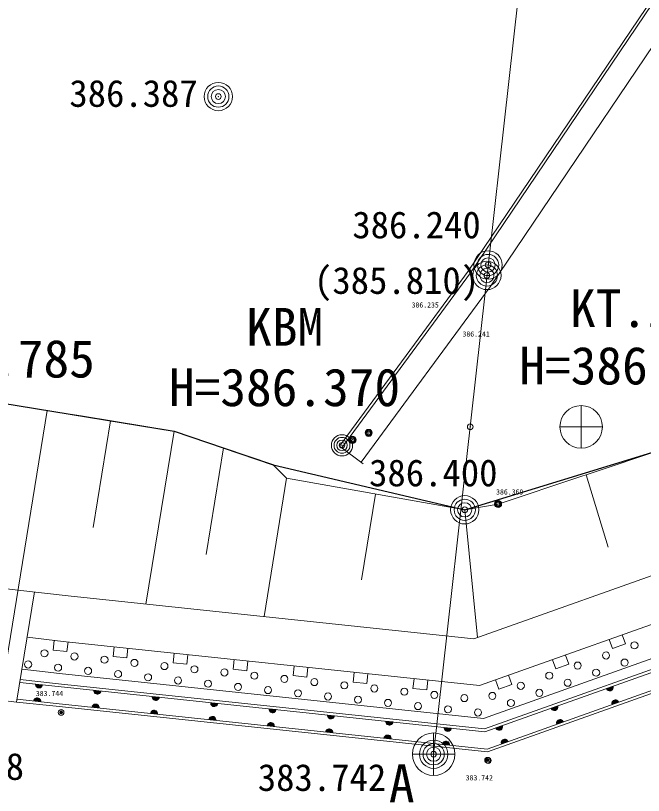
# Model space of a CAD drawing. Units: millimetres, scale not verified. Extents: x -77100 to 77100, y -52400 to 52400.
# Drawn here: x 13590 to 24678, y -25359 to -11592 of the extents above; entities that cross this region are included whole.
import ezdxf
from ezdxf.enums import TextEntityAlignment as Align

# ---------------------------------------------------------------- set-up
doc = ezdxf.new("R2010")
doc.units = ezdxf.units.MM
doc.header["$LTSCALE"] = 200
doc.header["$PDMODE"] = 32
doc.header["$PDSIZE"] = 100
for name, color, linetype, lineweight in [('0-0_D-BGD', 7, 'Continuous', 13), ('0-1_D-BGD-HTXT', 251, 'Continuous', 13), ('0-3_D-BMK-SRVR', 3, 'Continuous', 13), ('0-4_D-BMK-SRVR(トンボ)', 3, 'Continuous', 13), ('0-7_横断', 7, 'Continuous', 13), ('0-B_建築限界面積', 5, 'Continuous', 25)]:
    doc.layers.add(name, color=color, linetype=linetype, lineweight=lineweight)
doc.styles.add('ＭＳ ゴシック', font='')
doc.styles.get('ＭＳ ゴシック').set_extended_font_data('MS Gothic')

msp = doc.modelspace()

# ---------------------------------------------------------------- linework, layer by layer
at = {"layer": '0-0_D-BGD'}
for p, q in [((14146.4, -18561), (13312, -23679)), ((15268.5, -18744.4), (14961.7, -20626.7)), ((16390.7, -18927.9), (15892.9, -21981.3)), ((17262.8, -19223.6), (16955.9, -21105.9)), ((19309.6, -19192.9), (19730.6, -19505)), ((18375.4, -19759.9), (17977.3, -22202.3)), ((23665.8, -19697.5), (24056.4, -20973.5)), ((19948.9, -20038.3), (19701.6, -21555.6)), ((21522.4, -20316.8), (21745.8, -22573.7)), ((11960.2, -21541.4), (13629.2, -21733.4)), ((13926.2, -21767.5), (13608.5, -23710.4)), ((14065.1, -23406.7), (13940.8, -23393.5)), ((15096.6, -23516), (14972.3, -23502.9)), ((24141.6, -23430.7), (24023.9, -23472.5)), ((13608.5, -23710.4), (13312.1, -23679)), ((16128.1, -23625.4), (16003.8, -23612.2)), ((13909.3, -23691.9), (14033.6, -23705.1)), ((14940.8, -23801.2), (15065.1, -23814.4)), ((17159.6, -23734.7), (17035.3, -23721.5)), ((23164.3, -23778.1), (23046.5, -23820)), ((24124.5, -23755.2), (24242.2, -23713.3)), ((15972.3, -23910.5), (16096.6, -23923.7)), ((18191.1, -23844), (18066.8, -23830.8)), ((19222.6, -23953.3), (19098.3, -23940.1)), ((17003.8, -24019.8), (17128.1, -24033)), ((20254.1, -24062.6), (20129.8, -24049.5)), ((23147.1, -24102.6), (23264.9, -24060.8)), ((18035.3, -24129.2), (18159.6, -24142.3)), ((21285.6, -24172), (21161.3, -24158.8)), ((22187, -24125.6), (22069.2, -24167.5)), ((19066.8, -24238.5), (19191.1, -24251.7)), ((20098.3, -24347.8), (20222.6, -24361)), ((21129.8, -24457.1), (21254.1, -24470.3)), ((22169.8, -24450.1), (22287.6, -24408.3))]:
    msp.add_line(p, q, dxfattribs=at)
for points in [[(33392.8, 2965.6), (33761.1, 1225), (37016.9, -5405.7), (37054.1, -5498.1), (38044.8, -12819.8), (37110.3, -14737.8), (36802.1, -15673.8), (36771, -15756.6), (33123.2, -18819.6), (31753.8, -19970.6), (26377.3, -23007.2), (21921.8, -24591.4), (14304, -23783.9), (13608.5, -23710.4)], [(33349.2, 2930.5), (33713.5, 1208.6), (36967.3, -5412.5), (37005.4, -5511), (37993.2, -12811.5), (37063.9, -14719), (36759.2, -15648.1), (36728.8, -15726.8), (33091, -18781.3), (31725.2, -19929.4), (26356.5, -22961.6), (21915.8, -24540.4), (14309.2, -23734.1), (13616.6, -23661)], [(33087.2, 2719.5), (33427.7, 1109.9), (36670.1, -5453.3), (36712.8, -5586.2), (37683.7, -12761.8), (36785.2, -14606), (36501.8, -15494), (32898.1, -18551.5), (31553.4, -19681.8), (26231.6, -22687.6), (21879.6, -24234.9), (14340.9, -23435.8), (13665.1, -23364.4)], [(33043.5, 2684.4), (33380.1, 1093.4), (36620.6, -5460.1), (36663.9, -5597.3), (37632.2, -12753.5), (36738.7, -14587.4), (36458.9, -15468.3), (32865.8, -18513.3), (31524.8, -19640.6), (26210.7, -22641.9), (21873.5, -24184), (14346.1, -23386.1), (13673.2, -23315)], [(32803.6, 1813.7), (33380.1, 1093.4), (36620.6, -5460.1), (36663.9, -5597.3), (37632.2, -12753.5), (36738.7, -14587.4), (36489.4, -15372.3), (36458.9, -15468.3), (35784.4, -16039.9), (33209.8, -18221.8), (31524.8, -19640.6), (26210.7, -22641.9), (21873.5, -24184), (14347.7, -23386.9), (13673.2, -23315)], [(32636.8, 1683.7), (33234.5, 981.6), (36442.3, -5484.7), (36492.1, -5670), (37446.5, -12723.6), (36572.2, -14518.1), (36304.5, -15375.8), (36272.2, -15418.1), (32750.2, -18375.4), (31421.7, -19492), (26135.8, -22477.6), (21851.8, -24000.7), (14365.1, -23207.1), (13703.3, -23131)], [(32196.9, 1321.1), (32755, 665.4), (35877.6, -5562.3), (35932.1, -5782.6), (36858.5, -12629.1), (36040.9, -14307.2), (35815.5, -15083), (32383.7, -17938.9), (31095.4, -19021.7), (25898.4, -21957), (21783, -23420.2), (14427.7, -22640.5), (13795.3, -22567.8)], [(31377.3, 1034.3), (32074.8, 214.9), (35075.1, -5672.6), (35135.3, -5934.6), (36022.9, -12494.7), (35282.4, -14014.7), (35120.6, -14666.8), (31864, -17317.5), (30631.7, -18353.4), (25561, -21217.3), (21685.2, -22595.3), (14516.7, -21835.4), (13629.2, -21733.4)], [(14146.4, -18561), (14442.5, -18609.4), (14784.7, -18665.3), (16390.7, -18927.9), (18134.9, -19519.3), (18375.4, -19759.9), (21522.4, -20316.8), (22111.5, -20214.1), (23591.6, -19722.1), (23665.8, -19697.5), (25071.8, -19230.2), (25788.5, -19010.7), (28628.9, -17426), (31469.2, -15841.3), (33830.1, -13790.3), (35121.1, -12401.9), (35265.5, -9340.3), (34640.2, -5732.3), (34638.4, -5721.9), (34233.1, -4919.6), (31519.3, -1167.7), (30692.1, 80.8), (30525.5, 332.2)], [(19690.3, -19475.4), (21968.8, -16379.4), (26075.7, -10301.1), (29299.4, -5010.8), (31460.8, -1169.8), (30443.8, 365)], [(19350, -19222.4), (21624, -16132.4), (25721.9, -10067.5), (28937.8, -4790.1), (30985, -1151.8), (30151.7, 103)], [(19309.7, -19192.8), (21583.2, -16103.5), (25679.8, -10040.5), (28894.6, -4764.8), (30926.5, -1154)], [(11238.3, -17815.2), (11103.8, -18726.3), (12711.9, -18326.4), (14146.4, -18561)], [(24304.5, -22523.5), (24361.7, -22684.2), (24131, -22766.4), (24073.7, -22605.7)], [(14516.4, -22649.9), (14497.7, -22819.5), (14254.2, -22792.5), (14272.9, -22623)], [(15574.8, -22762.1), (15556.9, -22931.8), (15313.2, -22905.9), (15331.2, -22736.3)], [(16633.1, -22874.3), (16615.1, -23043.9), (16371.5, -23018.1), (16389.5, -22848.5)], [(17692.4, -22987.4), (17674.4, -23157), (17430.7, -23131.2), (17448.7, -22961.5)], [(23302, -22880.7), (23359.3, -23041.4), (23128.5, -23123.7), (23071.2, -22963)], [(18751.6, -23100.4), (18733.6, -23270), (18490, -23244.2), (18508, -23074.6)], [(19810.8, -23213.5), (19792.9, -23383.1), (19549.2, -23357.3), (19567.2, -23187.6)], [(22298.1, -23238.1), (22354.6, -23399), (22123.4, -23480.2), (22066.9, -23319.2)], [(20870.1, -23326.5), (20852.1, -23496.1), (20608.5, -23470.3), (20626.4, -23300.7)]]:
    msp.add_lwpolyline(points, dxfattribs=at)
for centre in [(24520, -22709.8), (14100.3, -22849.3), (14629.9, -22905.9), (24018.1, -22888.2), (13811.4, -23046.9), (15159.5, -22962.4), (15689.1, -23018.9), (24345.1, -23013), (14341, -23103.4), (14870.6, -23159.9), (16218.8, -23075.4), (16748.4, -23132), (17278, -23188.5), (23516.2, -23066.7), (15400.2, -23216.5), (15929.8, -23273), (17807.6, -23245), (18337.2, -23301.5), (23014.4, -23245.1), (23843.3, -23191.4), (16459.5, -23329.5), (16989.1, -23386), (17518.7, -23442.6), (18866.9, -23358.1), (19396.5, -23414.6), (22512.5, -23423.5), (23341.4, -23369.9), (18048.3, -23499.1), (18577.9, -23555.6), (19926.1, -23471.1), (20455.7, -23527.6), (20985.3, -23584.2), (22010.7, -23601.9), (22839.5, -23548.3), (19107.6, -23612.2), (19637.2, -23668.7), (20166.8, -23725.2), (21515, -23640.7), (22337.7, -23726.7), (20696.4, -23781.7), (21226, -23838.3), (21755.7, -23894.8)]:
    msp.add_circle(centre, 62.5, dxfattribs=at)
for centre, radius, start, end in [((-86053, 74325.6), 117987, 313.02609, 339.18853), ((-83527.9, 71748), 114912.5, 313.14974, 339.92152), ((-83526.8, 71747.2), 115041.2, 313.1901, 339.90655), ((-86318.7, 74215.6), 121132.7, 313.90457, 338.97629), ((-86184.5, 74095.6), 121132.7, 313.90069, 338.98929), ((-83194.8, 71585.1), 121132.7, 313.75925, 339.21306), ((-83052.1, 71444.9), 121132.7, 313.75938, 339.232), ((14003, -23400.1), 62.5, 173.94937, 353.95097), ((15034.5, -23509.4), 62.5, 173.94937, 353.95097), ((24082.7, -23451.6), 62.5, 199.57146, 19.57306), ((13971.5, -23698.5), 62.5, 353.94937, 173.95097), ((16066, -23618.8), 62.5, 173.94937, 353.95097), ((24183.3, -23734.2), 62.5, 19.57146, 199.57306), ((15003, -23807.8), 62.5, 353.94937, 173.95097), ((17097.5, -23728.1), 62.5, 173.94937, 353.95097), ((23105.4, -23799.1), 62.5, 199.57146, 19.57306), ((16034.5, -23917.1), 62.5, 353.94937, 173.95097), ((18129, -23837.4), 62.5, 173.94937, 353.95097), ((19160.5, -23946.7), 62.5, 173.94937, 353.95097), ((17066, -24026.4), 62.5, 353.94937, 173.95097), ((18097.5, -24135.8), 62.5, 353.94937, 173.95097), ((20192, -24056.1), 62.5, 173.94937, 353.95097), ((23206, -24081.7), 62.5, 19.57146, 199.57306), ((19129, -24245.1), 62.5, 353.94937, 173.95097), ((21223.5, -24165.4), 62.5, 173.94937, 353.95097), ((22128.1, -24146.6), 62.5, 199.57146, 19.57306), ((20160.5, -24354.4), 62.5, 353.94937, 173.95097), ((22228.7, -24429.2), 62.5, 19.57146, 199.57306), ((21192, -24463.7), 62.5, 353.94937, 173.95097)]:
    msp.add_arc(centre, radius, start, end, dxfattribs=at)
for points in [[(13940.8, -23393.5), (13943.3, -23418.6), (13955.4, -23440.6)], [(13940.8, -23393.5), (13955.4, -23440.6), (13975.2, -23456.1)], [(13940.8, -23393.5), (13975.2, -23456.1), (13999.5, -23462.5)], [(13940.8, -23393.5), (13999.5, -23462.5), (14024.4, -23458.8)], [(13940.8, -23393.5), (14024.4, -23458.8), (14045.8, -23445.6)], [(13940.8, -23393.5), (14045.8, -23445.6), (14060.3, -23425)], [(13940.8, -23393.5), (14060.3, -23425), (14065.1, -23406.7)], [(14972.3, -23502.9), (14974.8, -23527.9), (15096.6, -23516)], [(14974.8, -23527.9), (14986.9, -23550), (15096.6, -23516)], [(14986.9, -23550), (15006.7, -23565.4), (15096.6, -23516)], [(15006.7, -23565.4), (15031, -23571.9), (15096.6, -23516)], [(15031, -23571.9), (15055.9, -23568.2), (15096.6, -23516)], [(15055.9, -23568.2), (15077.3, -23554.9), (15096.6, -23516)], [(15077.3, -23554.9), (15091.8, -23534.3), (15096.6, -23516)], [(24023.9, -23472.5), (24141.6, -23430.7), (24145.2, -23449.2)], [(24023.9, -23472.5), (24141.1, -23474.1), (24145.2, -23449.2)], [(24023.9, -23472.5), (24036.9, -23494.1), (24057.4, -23508.7)], [(24023.9, -23472.5), (24057.4, -23508.7), (24081.9, -23514.1)], [(24023.9, -23472.5), (24081.9, -23514.1), (24106.6, -23509.3)], [(24023.9, -23472.5), (24106.6, -23509.3), (24127.5, -23495.2)], [(24023.9, -23472.5), (24127.5, -23495.2), (24141.1, -23474.1)], [(13909.3, -23691.9), (13914.1, -23673.6), (14033.6, -23705.1)], [(13914.1, -23673.6), (13928.6, -23653), (14033.6, -23705.1)], [(13928.6, -23653), (13950, -23639.8), (14033.6, -23705.1)], [(13950, -23639.8), (13974.9, -23636.1), (14033.6, -23705.1)], [(13974.9, -23636.1), (13999.2, -23642.5), (14033.6, -23705.1)], [(13999.2, -23642.5), (14019.1, -23658), (14033.6, -23705.1)], [(14019.1, -23658), (14031.2, -23680), (14033.6, -23705.1)], [(16003.8, -23612.2), (16006.3, -23637.2), (16018.4, -23659.3)], [(16003.8, -23612.2), (16018.4, -23659.3), (16038.2, -23674.8)], [(16003.8, -23612.2), (16038.2, -23674.8), (16062.5, -23681.2)], [(16003.8, -23612.2), (16062.5, -23681.2), (16087.4, -23677.5)], [(16003.8, -23612.2), (16087.4, -23677.5), (16108.8, -23664.3)], [(16003.8, -23612.2), (16108.8, -23664.3), (16123.3, -23643.7)], [(16003.8, -23612.2), (16123.3, -23643.7), (16128.1, -23625.4)], [(24138.6, -23690.6), (24159.5, -23676.5), (24242.2, -23713.3)], [(24159.5, -23676.5), (24184.2, -23671.7), (24242.2, -23713.3)], [(24184.2, -23671.7), (24208.7, -23677.1), (24242.2, -23713.3)], [(24208.7, -23677.1), (24229.2, -23691.8), (24242.2, -23713.3)], [(14940.8, -23801.2), (14945.6, -23782.9), (15065.1, -23814.4)], [(14945.6, -23782.9), (14960.1, -23762.3), (15065.1, -23814.4)], [(14960.1, -23762.3), (14981.5, -23749.1), (15065.1, -23814.4)], [(14981.5, -23749.1), (15006.4, -23745.4), (15065.1, -23814.4)], [(15006.4, -23745.4), (15030.7, -23751.8), (15065.1, -23814.4)], [(15030.7, -23751.8), (15050.6, -23767.3), (15065.1, -23814.4)], [(15050.6, -23767.3), (15062.7, -23789.3), (15065.1, -23814.4)], [(17035.3, -23721.5), (17037.8, -23746.5), (17159.6, -23734.7)], [(17037.8, -23746.5), (17049.9, -23768.6), (17159.6, -23734.7)], [(17049.9, -23768.6), (17069.7, -23784.1), (17159.6, -23734.7)], [(17069.7, -23784.1), (17094, -23790.5), (17159.6, -23734.7)], [(17094, -23790.5), (17118.9, -23786.8), (17159.6, -23734.7)], [(17118.9, -23786.8), (17140.3, -23773.6), (17159.6, -23734.7)], [(17140.3, -23773.6), (17154.8, -23753), (17159.6, -23734.7)], [(23046.5, -23820), (23059.5, -23841.5), (23164.3, -23778.1)], [(23059.5, -23841.5), (23080, -23856.2), (23164.3, -23778.1)], [(23080, -23856.2), (23104.6, -23861.6), (23164.3, -23778.1)], [(23104.6, -23861.6), (23129.3, -23856.8), (23164.3, -23778.1)], [(23129.3, -23856.8), (23150.1, -23842.7), (23164.3, -23778.1)], [(23150.1, -23842.7), (23163.7, -23821.5), (23164.3, -23778.1)], [(23163.7, -23821.5), (23164.3, -23778.1), (23167.9, -23796.7)], [(24120.9, -23736.6), (24125, -23711.7), (24242.2, -23713.3)], [(24120.9, -23736.6), (24124.5, -23755.2), (24242.2, -23713.3)], [(24125, -23711.7), (24138.6, -23690.6), (24242.2, -23713.3)], [(15972.3, -23910.5), (15977.1, -23892.2), (16096.6, -23923.7)], [(15977.1, -23892.2), (15991.6, -23871.6), (16096.6, -23923.7)], [(15991.6, -23871.6), (16013, -23858.4), (16096.6, -23923.7)], [(16013, -23858.4), (16037.9, -23854.7), (16096.6, -23923.7)], [(16037.9, -23854.7), (16062.2, -23861.1), (16096.6, -23923.7)], [(16062.2, -23861.1), (16082.1, -23876.6), (16096.6, -23923.7)], [(16082.1, -23876.6), (16094.2, -23898.7), (16096.6, -23923.7)], [(18066.8, -23830.8), (18069.3, -23855.9), (18191.1, -23844)], [(18069.3, -23855.9), (18081.4, -23877.9), (18191.1, -23844)], [(18081.4, -23877.9), (18101.2, -23893.4), (18191.1, -23844)], [(18101.2, -23893.4), (18125.5, -23899.8), (18191.1, -23844)], [(18125.5, -23899.8), (18150.4, -23896.1), (18191.1, -23844)], [(18150.4, -23896.1), (18171.8, -23882.9), (18191.1, -23844)], [(18171.8, -23882.9), (18186.3, -23862.3), (18191.1, -23844)], [(19098.3, -23940.1), (19100.8, -23965.2), (19222.6, -23953.3)], [(19100.8, -23965.2), (19112.9, -23987.2), (19222.6, -23953.3)], [(19112.9, -23987.2), (19132.7, -24002.7), (19222.6, -23953.3)], [(19132.7, -24002.7), (19157, -24009.1), (19222.6, -23953.3)], [(19157, -24009.1), (19181.9, -24005.4), (19222.6, -23953.3)], [(19181.9, -24005.4), (19203.3, -23992.2), (19222.6, -23953.3)], [(19203.3, -23992.2), (19217.8, -23971.6), (19222.6, -23953.3)], [(17003.8, -24019.8), (17044.5, -23967.7), (17069.4, -23964)], [(17003.8, -24019.8), (17069.4, -23964), (17093.7, -23970.4)], [(17003.8, -24019.8), (17023.1, -23980.9), (17044.5, -23967.7)], [(17003.8, -24019.8), (17093.7, -23970.4), (17113.6, -23985.9)], [(17003.8, -24019.8), (17008.6, -24001.5), (17023.1, -23980.9)], [(17003.8, -24019.8), (17113.6, -23985.9), (17125.7, -24008)], [(17003.8, -24019.8), (17125.7, -24008), (17128.1, -24033)], [(18040.1, -24110.9), (18054.6, -24090.3), (18159.6, -24142.3)], [(18054.6, -24090.3), (18076, -24077.1), (18159.6, -24142.3)], [(18076, -24077.1), (18100.9, -24073.3), (18159.6, -24142.3)], [(18100.9, -24073.3), (18125.2, -24079.8), (18159.6, -24142.3)], [(18125.2, -24079.8), (18145.1, -24095.2), (18159.6, -24142.3)], [(20129.8, -24049.5), (20132.3, -24074.5), (20144.4, -24096.6)], [(20129.8, -24049.5), (20144.4, -24096.6), (20164.2, -24112.1)], [(20129.8, -24049.5), (20164.2, -24112.1), (20188.5, -24118.5)], [(20129.8, -24049.5), (20188.5, -24118.5), (20213.4, -24114.8)], [(20129.8, -24049.5), (20213.4, -24114.8), (20234.8, -24101.5)], [(20129.8, -24049.5), (20234.8, -24101.5), (20249.3, -24080.9)], [(20129.8, -24049.5), (20249.3, -24080.9), (20254.1, -24062.6)], [(23143.5, -24084.1), (23147.1, -24102.6), (23147.7, -24059.2)], [(23147.1, -24102.6), (23182.1, -24024), (23206.8, -24019.2)], [(23147.1, -24102.6), (23206.8, -24019.2), (23231.4, -24024.6)], [(23147.1, -24102.6), (23161.3, -24038.1), (23182.1, -24024)], [(23147.1, -24102.6), (23231.4, -24024.6), (23251.9, -24039.2)], [(23147.1, -24102.6), (23147.7, -24059.2), (23161.3, -24038.1)], [(23147.1, -24102.6), (23251.9, -24039.2), (23264.9, -24060.8)], [(18035.3, -24129.2), (18040.1, -24110.9), (18159.6, -24142.3)], [(18145.1, -24095.2), (18157.2, -24117.3), (18159.6, -24142.3)], [(19066.8, -24238.5), (19071.6, -24220.2), (19191.1, -24251.7)], [(19071.6, -24220.2), (19086.1, -24199.6), (19191.1, -24251.7)], [(19086.1, -24199.6), (19107.5, -24186.4), (19191.1, -24251.7)], [(19107.5, -24186.4), (19132.4, -24182.7), (19191.1, -24251.7)], [(19132.4, -24182.7), (19156.7, -24189.1), (19191.1, -24251.7)], [(19156.7, -24189.1), (19176.6, -24204.6), (19191.1, -24251.7)], [(19176.6, -24204.6), (19188.7, -24226.6), (19191.1, -24251.7)], [(21161.3, -24158.8), (21163.8, -24183.8), (21175.9, -24205.9)], [(21161.3, -24158.8), (21175.9, -24205.9), (21195.7, -24221.4)], [(21161.3, -24158.8), (21195.7, -24221.4), (21220, -24227.8)], [(21161.3, -24158.8), (21220, -24227.8), (21244.9, -24224.1)], [(21161.3, -24158.8), (21244.9, -24224.1), (21266.3, -24210.9)], [(21161.3, -24158.8), (21266.3, -24210.9), (21280.8, -24190.3)], [(21161.3, -24158.8), (21280.8, -24190.3), (21285.6, -24172)], [(22069.2, -24167.5), (22082.2, -24189), (22187, -24125.6)], [(22082.2, -24189), (22102.7, -24203.7), (22187, -24125.6)], [(22102.7, -24203.7), (22127.2, -24209.1), (22187, -24125.6)], [(22127.2, -24209.1), (22152, -24204.3), (22187, -24125.6)], [(22152, -24204.3), (22172.8, -24190.2), (22187, -24125.6)], [(22172.8, -24190.2), (22186.4, -24169), (22187, -24125.6)], [(22186.4, -24169), (22187, -24125.6), (22190.5, -24144.2)], [(20098.3, -24347.8), (20103.1, -24329.5), (20222.6, -24361)], [(20103.1, -24329.5), (20117.6, -24308.9), (20222.6, -24361)], [(20117.6, -24308.9), (20139, -24295.7), (20222.6, -24361)], [(20139, -24295.7), (20163.9, -24292), (20222.6, -24361)], [(20163.9, -24292), (20188.2, -24298.4), (20222.6, -24361)], [(20188.2, -24298.4), (20208.1, -24313.9), (20222.6, -24361)], [(20208.1, -24313.9), (20220.2, -24335.9), (20222.6, -24361)], [(22169.8, -24450.1), (22204.8, -24371.4), (22229.5, -24366.7)], [(22169.8, -24450.1), (22229.5, -24366.7), (22254.1, -24372.1)], [(21129.8, -24457.1), (21134.6, -24438.8), (21254.1, -24470.3)], [(21134.6, -24438.8), (21149.1, -24418.2), (21254.1, -24470.3)], [(21149.1, -24418.2), (21170.5, -24405), (21254.1, -24470.3)], [(21170.5, -24405), (21195.4, -24401.3), (21254.1, -24470.3)], [(21195.4, -24401.3), (21219.7, -24407.7), (21254.1, -24470.3)], [(21219.7, -24407.7), (21239.6, -24423.2), (21254.1, -24470.3)], [(21239.6, -24423.2), (21251.7, -24445.3), (21254.1, -24470.3)], [(22166.2, -24431.5), (22169.8, -24450.1), (22170.3, -24406.7)], [(22169.8, -24450.1), (22183.9, -24385.5), (22204.8, -24371.4)], [(22169.8, -24450.1), (22254.1, -24372.1), (22274.5, -24386.7)], [(22169.8, -24450.1), (22170.3, -24406.7), (22183.9, -24385.5)], [(22169.8, -24450.1), (22274.5, -24386.7), (22287.6, -24408.3)]]:
    msp.add_solid(points, dxfattribs=at)
at = {"layer": '0-1_D-BGD-HTXT', "color": 7}
for centre, radius in [((17170.6, -13020.9), 250), ((17170.6, -13020.9), 187.5), ((17170.6, -13020.9), 125), ((21934.5, -15994.3), 250), ((21934.5, -15994.3), 187.5), ((21913.9, -16179.8), 250), ((21934.5, -15994.3), 125), ((21913.9, -16179.8), 187.5), ((21913.9, -16179.8), 125), ((21522.4, -20316.8), 250), ((21522.4, -20316.8), 187.5), ((21522.4, -20316.8), 125), ((20973.6, -24631.7), 250), ((20973.6, -24631.7), 187.5), ((20973.6, -24631.7), 125)]:
    msp.add_circle(centre, radius, dxfattribs=at)
at = {"layer": '0-1_D-BGD-HTXT'}
for centre, radius in [((19825.3, -18959.2), 62.5), ((19825.3, -18959.2), 46.9), ((19825.3, -18959.2), 31.2), ((19540.8, -19080.9), 62.5), ((19540.8, -19080.9), 46.9), ((19540.8, -19080.9), 31.2), ((22111.5, -20214.1), 62.5), ((22111.5, -20214.1), 46.9), ((22111.5, -20214.1), 31.2), ((14394.6, -23893.3), 25), ((14394.6, -23893.3), 18.8), ((14394.6, -23893.3), 12.5), ((21926.3, -24737.1), 25), ((21926.3, -24737.1), 18.8), ((21926.3, -24737.1), 12.5)]:
    msp.add_circle(centre, radius, dxfattribs=at)
at = {"layer": '0-1_D-BGD-HTXT', "color": 7}
for p in [(17170.6, -13020.9), (21934.5, -15994.3), (21913.9, -16179.8), (19825.3, -18959.2), (19540.8, -19080.9), (22111.5, -20214.1), (21522.4, -20316.8), (14394.6, -23893.3), (20973.6, -24631.7)]:
    msp.add_point(p, dxfattribs=at)
at = {"layer": '0-1_D-BGD-HTXT'}
for p in [(21926.3, -24737.1), (21939.9, -24744.1)]:
    msp.add_point(p, dxfattribs=at)
at = {"layer": '0-3_D-BMK-SRVR'}
for p, q in [((23578.2, -19227.4), (23578.2, -18477.4)), ((23203.2, -18852.4), (23953.2, -18852.4)), ((20973.6, -25006.7), (20973.6, -24256.7)), ((20598.6, -24631.7), (21348.6, -24631.7))]:
    msp.add_line(p, q, dxfattribs=at)
for centre, radius in [((23578.2, -18852.4), 375), ((19354.7, -19178), 187.5), ((19354.7, -19178), 140.6), ((19354.7, -19178), 93.8), ((20973.6, -24631.7), 375)]:
    msp.add_circle(centre, radius, dxfattribs=at)
at = {"layer": '0-4_D-BMK-SRVR(トンボ)', "color": 7}
msp.add_point((19354.7, -19178), dxfattribs=at)
at = {"layer": '0-7_横断'}
msp.add_line((22903.1, -7350.3), (20973.6, -24631.7), dxfattribs=at)
msp.add_point((21619, -18851.2), dxfattribs=at)
at = {"layer": '0-B_建築限界面積', "color": 1}
msp.add_lwpolyline([(9504.2, -16903), (12711.9, -18326.4), (16391, -18926.2), (18139.6, -19524.1), (21522.4, -20316.8), (25788.5, -19010.7), (31469.2, -15841.3), (33830.1, -13790.3), (35121.1, -12401.9), (35265.5, -9340.3)], dxfattribs=at)

# ---------------------------------------------------------------- texts
at = {"layer": '0-1_D-BGD-HTXT', "color": 7, "style": 'ＭＳ ゴシック'}
for s, p in [('386.387', (14539.7, -13345.7)), ('386.240', (19537.1, -15666.6)), ('(385.810)', (18860.7, -16647.8)), ('386.400', (19832.8, -20044.9)), ('383.742', (17867.7, -25423.1))]:
    msp.add_text(s, height=476.3, dxfattribs=at).set_placement(p, align=Align.BOTTOM_LEFT)
at = {"layer": '0-1_D-BGD-HTXT', "style": 'ＭＳ ゴシック', "width": 1.05}
for s, p in [('386.235', (20583.5, -16773)), ('386.241', (21482.8, -17285.7)), ('386.369', (22076.1, -20074.2)), ('383.744', (13947.9, -23632.6)), ('383.742', (21539.1, -25120.8))]:
    msp.add_text(s, height=91.64, dxfattribs=at).set_placement(p, align=Align.BOTTOM_LEFT)
at = {"layer": '0-1_D-BGD-HTXT', "color": 2, "style": 'ＭＳ ゴシック'}
msp.add_text('383.708', height=476.3, dxfattribs=at).set_placement((11471.1, -25228.2), align=Align.BOTTOM_LEFT)
at = {"layer": '0-3_D-BMK-SRVR', "style": 'ＭＳ ゴシック'}
for s, p in [('KT.12', (23382.8, -17291.1)), ('KBM', (17662.9, -17620.2)), ('H=386.785', (10906.8, -18181.6)), ('H=386.357', (22486.4, -18303.6)), ('H=386.370', (16298.5, -18686.6)), ('A', (20182.7, -25679.7))]:
    msp.add_text(s, height=666.9, dxfattribs=at).set_placement(p, align=Align.BOTTOM_LEFT)

doc.saveas('drawing.dxf')
